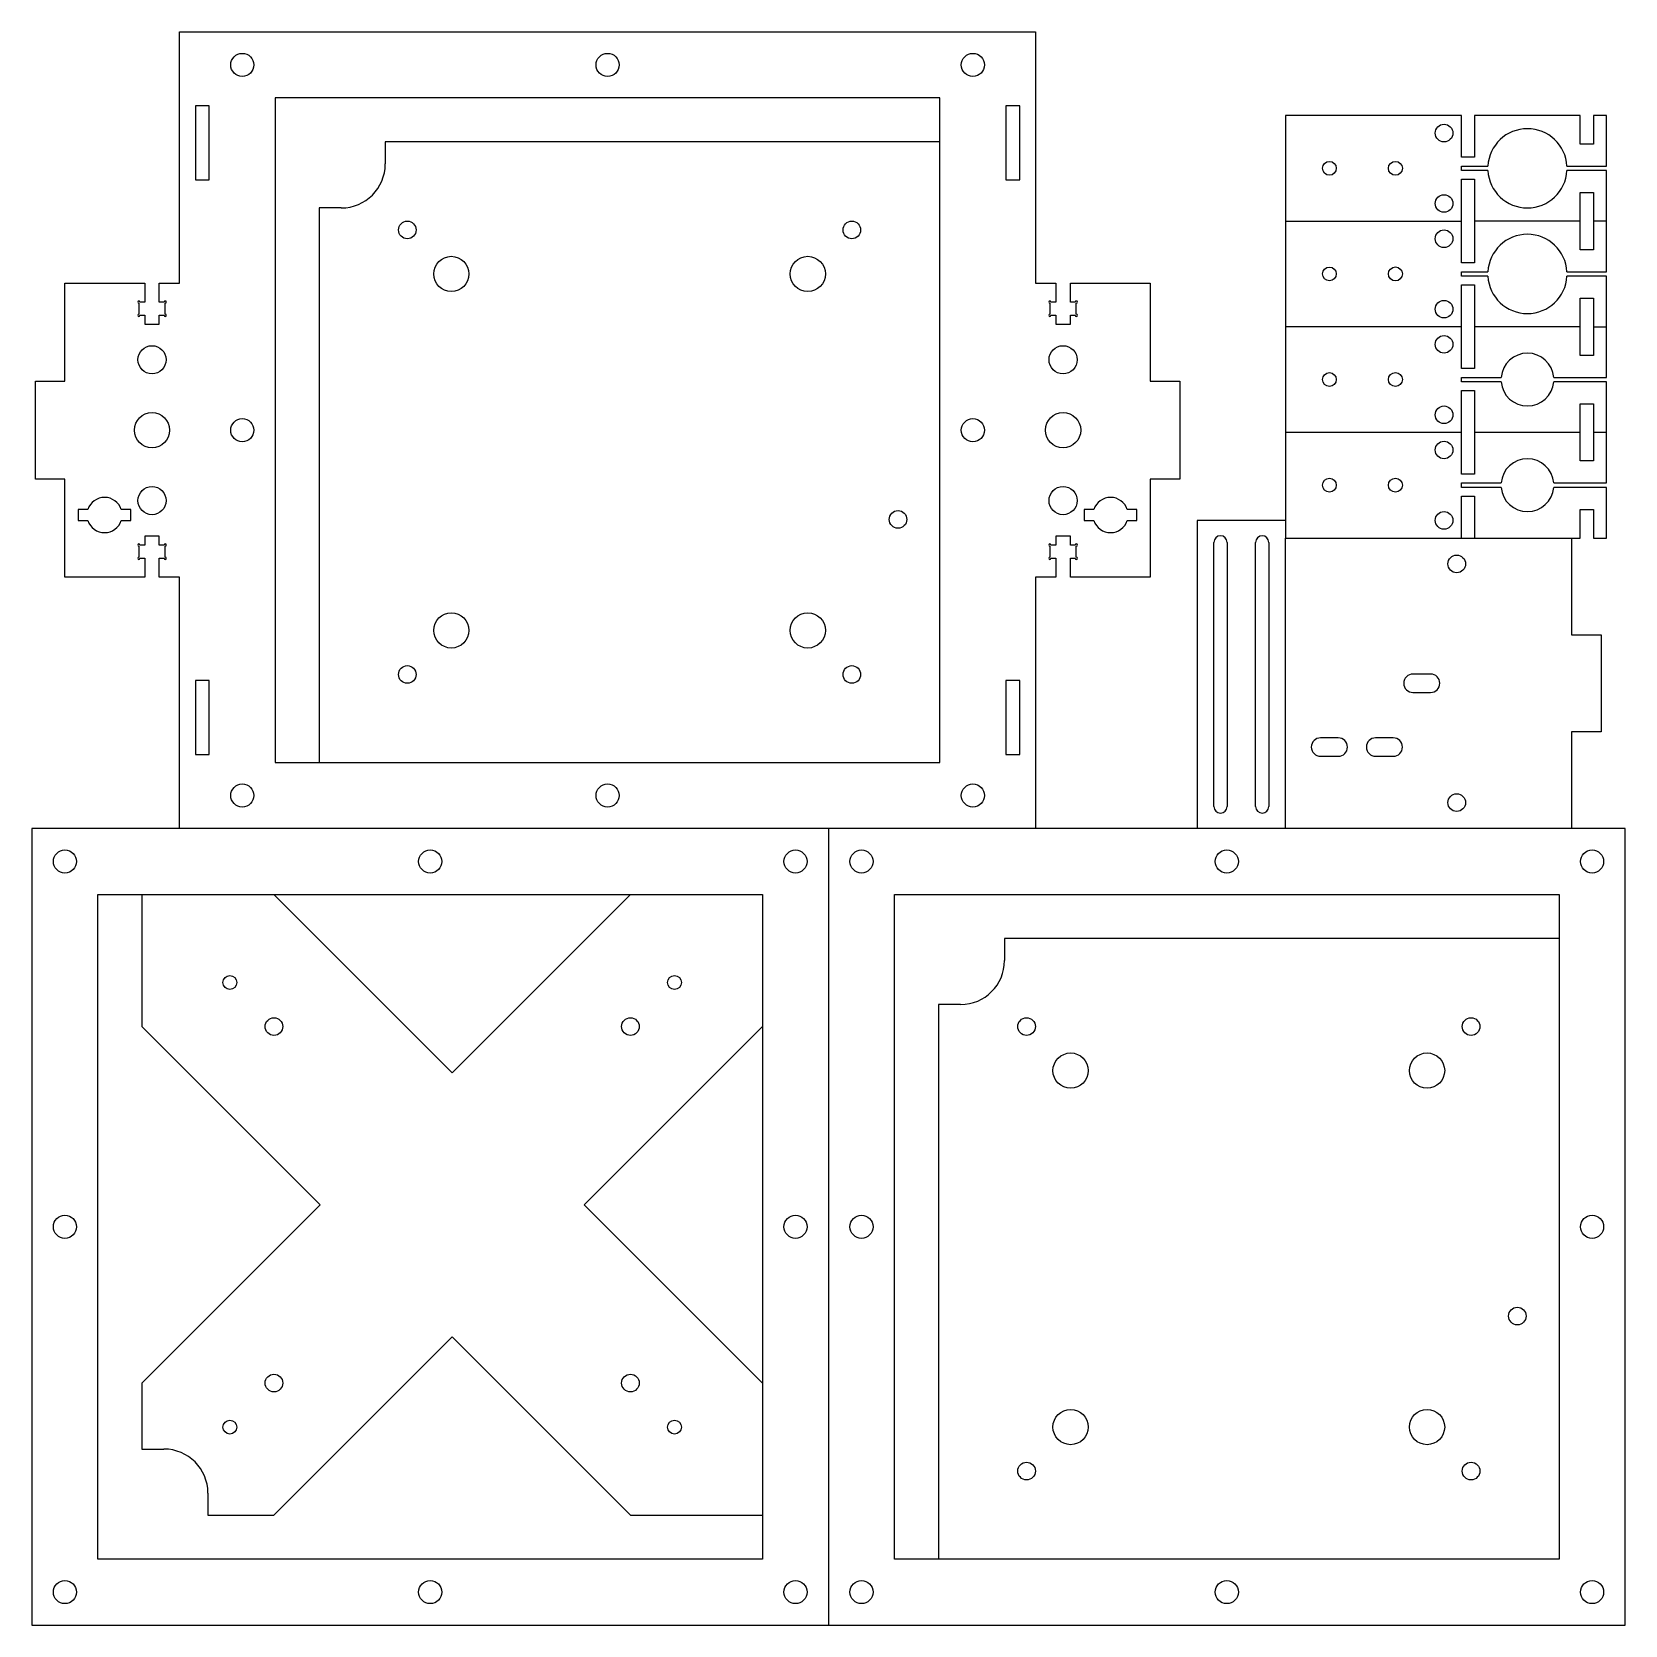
# Model space of a CAD drawing. Header units: millimetres. Extents: x -192 to 170, y -170 to 192.
import ezdxf

# ---------------------------------------------------------------- set-up
doc = ezdxf.new("R2010")
doc.units = ezdxf.units.MM
doc.layers.get('0').update_dxf_attribs({"lineweight": 25, "true_color": 0xffffff})

msp = doc.modelspace()

# ---------------------------------------------------------------- linework, layer by layer
for p, q in [((-158.42, 134.88), (-158.42, 192)), ((-158.42, 192), (36.02, 192)), ((36.02, 192), (36.02, 134.88)), ((-151.7, 175.2), (-154.85, 175.2)), ((-154.85, 175.2), (-154.85, 158.4)), ((-151.7, 158.4), (-151.7, 175.2)), ((14.3, 177), (-136.7, 177)), ((-136.7, 177), (-136.7, 26)), ((14.3, 26), (14.3, 177)), ((32.45, 175.2), (29.3, 175.2)), ((29.3, 175.2), (29.3, 158.4)), ((32.45, 158.4), (32.45, 175.2)), ((132.8, 173), (92.8, 173)), ((92.8, 173), (92.8, 149)), ((132.8, 163.5), (132.8, 173)), ((159.8, 173), (135.8, 173)), ((135.8, 173), (135.8, 163.5)), ((159.8, 166.5), (159.8, 173)), ((165.8, 173), (162.8, 173)), ((162.8, 173), (162.8, 166.5)), ((165.8, 161.5), (165.8, 173)), ((-111.7, 167), (-111.7, 162)), ((14.3, 167), (-111.7, 167)), ((135.8, 163.5), (132.8, 163.5)), ((162.8, 166.5), (159.8, 166.5)), ((132.8, 160.5), (132.8, 161.5)), ((132.8, 161.5), (138.81, 161.5)), ((138.81, 160.5), (132.8, 160.5)), ((156.78, 161.5), (165.8, 161.5)), ((165.8, 160.5), (156.78, 160.5)), ((165.8, 149), (165.8, 160.5)), ((-154.85, 158.4), (-151.7, 158.4)), ((29.3, 158.4), (32.45, 158.4)), ((132.8, 149), (132.8, 158.5)), ((132.8, 158.5), (135.8, 158.5)), ((135.8, 158.5), (135.8, 149)), ((159.8, 149), (159.8, 155.5)), ((159.8, 155.5), (162.8, 155.5)), ((162.8, 155.5), (162.8, 149)), ((-121.7, 152), (-126.7, 152)), ((-126.7, 152), (-126.7, 26)), ((92.8, 149), (92.8, 125)), ((92.8, 149), (132.8, 149)), ((132.8, 139.5), (132.8, 149)), ((159.8, 149), (135.8, 149)), ((135.8, 149), (135.8, 139.5)), ((159.8, 142.5), (159.8, 149)), ((165.8, 149), (162.8, 149)), ((162.8, 149), (162.8, 142.5)), ((165.8, 137.5), (165.8, 149)), ((162.8, 142.5), (159.8, 142.5)), ((135.8, 139.5), (132.8, 139.5)), ((-184.48, 112.63), (-184.48, 134.88)), ((-184.48, 134.88), (-166.35, 134.88)), ((-166.35, 134.88), (-166.35, 130.6)), ((-163.05, 130.6), (-163.05, 134.88)), ((-163.05, 134.88), (-158.42, 134.88)), ((36.02, 134.88), (40.65, 134.88)), ((40.65, 134.88), (40.65, 130.6)), ((43.95, 130.6), (43.95, 134.88)), ((43.95, 134.88), (62.08, 134.88)), ((62.08, 134.88), (62.08, 112.63)), ((132.8, 136.5), (132.8, 137.5)), ((132.8, 137.5), (138.81, 137.5)), ((138.81, 136.5), (132.8, 136.5)), ((132.8, 125), (132.8, 134.5)), ((132.8, 134.5), (135.8, 134.5)), ((135.8, 134.5), (135.8, 125)), ((156.78, 137.5), (165.8, 137.5)), ((165.8, 136.5), (156.78, 136.5)), ((165.8, 125), (165.8, 136.5)), ((-167.7, 130.35), (-167.7, 127.85)), ((-166.35, 130.6), (-167.45, 130.6)), ((-161.95, 130.6), (-163.05, 130.6)), ((-161.7, 127.85), (-161.7, 130.35)), ((39.3, 130.35), (39.3, 127.85)), ((40.65, 130.6), (39.55, 130.6)), ((45.05, 130.6), (43.95, 130.6)), ((45.3, 127.85), (45.3, 130.35)), ((159.8, 125), (159.8, 131.5)), ((159.8, 131.5), (162.8, 131.5)), ((162.8, 131.5), (162.8, 125)), ((-167.45, 127.6), (-166.35, 127.6)), ((-166.35, 127.6), (-166.35, 125.6)), ((-163.05, 125.6), (-163.05, 127.6)), ((-163.05, 127.6), (-161.95, 127.6)), ((39.55, 127.6), (40.65, 127.6)), ((40.65, 127.6), (40.65, 125.6)), ((43.95, 125.6), (43.95, 127.6)), ((43.95, 127.6), (45.05, 127.6)), ((-166.35, 125.6), (-163.05, 125.6)), ((40.65, 125.6), (43.95, 125.6)), ((132.8, 125), (92.8, 125)), ((92.8, 125), (92.8, 101)), ((132.8, 115.5), (132.8, 125)), ((159.8, 125), (135.8, 125)), ((135.8, 125), (135.8, 115.5)), ((159.8, 118.5), (159.8, 125)), ((162.8, 125), (162.8, 118.5)), ((162.8, 125), (165.8, 125)), ((165.8, 113.5), (165.8, 125)), ((162.8, 118.5), (159.8, 118.5)), ((-191.2, 90.37), (-191.2, 112.63)), ((-191.2, 112.63), (-184.48, 112.63)), ((62.08, 112.63), (68.8, 112.63)), ((68.8, 112.63), (68.8, 90.37)), ((135.8, 115.5), (132.8, 115.5)), ((132.8, 112.5), (132.8, 113.5)), ((132.8, 113.5), (141.82, 113.5)), ((141.82, 112.5), (132.8, 112.5)), ((153.78, 113.5), (165.8, 113.5)), ((165.8, 112.5), (153.78, 112.5)), ((165.8, 101), (165.8, 112.5)), ((132.8, 101), (132.8, 110.5)), ((132.8, 110.5), (135.8, 110.5)), ((135.8, 110.5), (135.8, 101)), ((159.8, 101), (159.8, 107.5)), ((159.8, 107.5), (162.8, 107.5)), ((162.8, 107.5), (162.8, 101)), ((132.8, 101), (92.8, 101)), ((92.8, 101), (92.8, 77)), ((132.8, 91.5), (132.8, 101)), ((159.8, 101), (135.8, 101)), ((135.8, 101), (135.8, 91.5)), ((159.8, 94.5), (159.8, 101)), ((165.8, 101), (162.8, 101)), ((162.8, 101), (162.8, 94.5)), ((165.8, 89.5), (165.8, 101)), ((162.8, 94.5), (159.8, 94.5)), ((135.8, 91.5), (132.8, 91.5)), ((-184.48, 90.37), (-191.2, 90.37)), ((-184.48, 68.12), (-184.48, 90.37)), ((68.8, 90.37), (62.08, 90.37)), ((62.08, 90.37), (62.08, 68.12)), ((132.8, 88.5), (132.8, 89.5)), ((132.8, 89.5), (141.82, 89.5)), ((141.82, 88.5), (132.8, 88.5)), ((153.78, 89.5), (165.8, 89.5)), ((165.8, 88.5), (153.78, 88.5)), ((165.8, 77), (165.8, 88.5)), ((-179.28, 83.47), (-181.48, 83.47)), ((-181.48, 83.47), (-181.48, 80.97)), ((-169.48, 83.47), (-171.68, 83.47)), ((-169.48, 80.97), (-169.48, 83.47)), ((49.28, 83.47), (47.08, 83.47)), ((47.08, 83.47), (47.08, 80.97)), ((59.08, 83.47), (56.88, 83.47)), ((59.08, 80.97), (59.08, 83.47)), ((132.8, 77), (132.8, 86.5)), ((132.8, 86.5), (135.8, 86.5)), ((135.8, 86.5), (135.8, 77)), ((159.8, 77), (159.8, 83.5)), ((159.8, 83.5), (162.8, 83.5)), ((162.8, 83.5), (162.8, 77)), ((-181.48, 80.97), (-179.28, 80.97)), ((-171.68, 80.97), (-169.48, 80.97)), ((47.08, 80.97), (49.28, 80.97)), ((56.88, 80.97), (59.08, 80.97)), ((92.8, 81), (72.8, 81)), ((72.8, 81), (72.8, 11)), ((-163.05, 77.4), (-166.35, 77.4)), ((-166.35, 77.4), (-166.35, 75.4)), ((-163.05, 75.4), (-163.05, 77.4)), ((43.95, 77.4), (40.65, 77.4)), ((40.65, 77.4), (40.65, 75.4)), ((43.95, 75.4), (43.95, 77.4)), ((92.8, 11), (92.8, 77)), ((92.8, 77), (157.8, 77)), ((157.8, 77), (157.8, 55)), ((157.8, 77), (159.8, 77)), ((162.8, 77), (165.8, 77)), ((-167.7, 75.15), (-167.7, 72.65)), ((-166.35, 75.4), (-167.45, 75.4)), ((-161.95, 75.4), (-163.05, 75.4)), ((-161.7, 72.65), (-161.7, 75.15)), ((39.3, 75.15), (39.3, 72.65)), ((40.65, 75.4), (39.55, 75.4)), ((45.05, 75.4), (43.95, 75.4)), ((45.3, 72.65), (45.3, 75.15)), ((76.55, 16), (76.55, 76)), ((79.55, 76), (79.55, 16)), ((86.05, 16), (86.05, 76)), ((89.05, 76), (89.05, 16)), ((-167.45, 72.4), (-166.35, 72.4)), ((-166.35, 72.4), (-166.35, 68.12)), ((-163.05, 68.12), (-163.05, 72.4)), ((-163.05, 72.4), (-161.95, 72.4)), ((39.55, 72.4), (40.65, 72.4)), ((40.65, 72.4), (40.65, 68.12)), ((43.95, 68.12), (43.95, 72.4)), ((43.95, 72.4), (45.05, 72.4)), ((-166.35, 68.12), (-184.48, 68.12)), ((-158.42, 68.12), (-163.05, 68.12)), ((-158.42, 11), (-158.42, 68.12)), ((40.65, 68.12), (36.02, 68.12)), ((36.02, 68.12), (36.02, 11)), ((62.08, 68.12), (43.95, 68.12)), ((157.8, 55), (164.52, 55)), ((164.52, 55), (164.52, 33)), ((-151.7, 44.6), (-154.85, 44.6)), ((-154.85, 44.6), (-154.85, 27.8)), ((-151.7, 27.8), (-151.7, 44.6)), ((32.45, 44.6), (29.3, 44.6)), ((29.3, 44.6), (29.3, 27.8)), ((32.45, 27.8), (32.45, 44.6)), ((125.8, 46.1), (121.8, 46.1)), ((121.8, 41.9), (125.8, 41.9)), ((157.8, 33), (157.8, 11)), ((164.52, 33), (157.8, 33)), ((104.8, 31.6), (100.8, 31.6)), ((117.3, 31.6), (113.3, 31.6)), ((-154.85, 27.8), (-151.7, 27.8)), ((-136.7, 26), (14.3, 26)), ((29.3, 27.8), (32.45, 27.8)), ((100.8, 27.4), (104.8, 27.4)), ((113.3, 27.4), (117.3, 27.4)), ((-11, 11), (-192, 11)), ((-192, 11), (-192, -170)), ((170, 11), (-11, 11)), ((-11, 11), (-11, -170)), ((170, -170), (170, 11)), ((-177, -155), (-177, -4)), ((-177, -4), (-26, -4)), ((-167, -4), (-167, -34)), ((-96.5, -44.5), (-137, -4)), ((-56, -4), (-96.5, -44.5)), ((-26, -4), (-26, -155)), ((4, -155), (4, -4)), ((4, -4), (155, -4)), ((155, -4), (155, -155)), ((29, -14), (29, -19)), ((155, -14), (29, -14)), ((19, -29), (14, -29)), ((14, -29), (14, -155)), ((-167, -34), (-126.5, -74.5)), ((-66.5, -74.5), (-26, -34)), ((-126.5, -74.5), (-167, -115)), ((-26, -115), (-66.5, -74.5)), ((-137, -145), (-96.5, -104.5)), ((-96.5, -104.5), (-56, -145)), ((-167, -115), (-167, -130)), ((-167, -130), (-162, -130)), ((-152, -140), (-152, -145)), ((-152, -145), (-137, -145)), ((-56, -145), (-26, -145)), ((-26, -155), (-177, -155)), ((155, -155), (4, -155)), ((-192, -170), (-11, -170)), ((-11, -170), (170, -170))]:
    msp.add_line(p, q)
for centre, radius in [((-144.2, 184.5), 2.62), ((-61.2, 184.5), 2.62), ((21.8, 184.5), 2.62), ((128.86, 169), 2), ((102.8, 161), 1.57), ((117.8, 161), 1.58), ((128.86, 153), 2), ((-106.7, 147), 2), ((-5.7, 147), 2), ((128.86, 145), 2), ((-96.7, 137), 4), ((-15.7, 137), 4), ((102.8, 137), 1.57), ((117.8, 137), 1.58), ((128.86, 129), 2), ((-164.7, 117.5), 3.2), ((42.3, 117.5), 3.2), ((128.86, 121), 2), ((102.8, 113), 1.57), ((117.8, 113), 1.58), ((-164.7, 101.5), 4), ((42.3, 101.5), 4), ((128.86, 105), 2), ((-144.2, 101.5), 2.62), ((21.8, 101.5), 2.62), ((128.86, 97), 2), ((102.8, 89), 1.57), ((117.8, 89), 1.58), ((-164.7, 85.5), 3.2), ((42.3, 85.5), 3.2), ((4.8, 81.22), 2), ((128.86, 81), 2), ((131.74, 71.12), 2), ((-96.7, 56), 4), ((-15.7, 56), 4), ((-106.7, 46), 2), ((-5.7, 46), 2), ((-144.2, 18.5), 2.62), ((-61.2, 18.5), 2.62), ((21.8, 18.5), 2.62), ((131.74, 16.88), 2), ((-184.5, 3.5), 2.62), ((-101.5, 3.5), 2.62), ((-18.5, 3.5), 2.62), ((-3.5, 3.5), 2.62), ((79.5, 3.5), 2.62), ((162.5, 3.5), 2.62), ((-147, -24), 1.58), ((-46, -24), 1.58), ((-137, -34), 2), ((-56, -34), 2), ((34, -34), 2), ((135, -34), 2), ((44, -44), 4), ((125, -44), 4), ((-184.5, -79.5), 2.62), ((-18.5, -79.5), 2.62), ((-3.5, -79.5), 2.62), ((162.5, -79.5), 2.62), ((145.5, -99.78), 2), ((-137, -115), 2), ((-56, -115), 2), ((44, -125), 4), ((125, -125), 4), ((-147, -125), 1.58), ((-46, -125), 1.58), ((34, -135), 2), ((135, -135), 2), ((-184.5, -162.5), 2.62), ((-101.5, -162.5), 2.62), ((-18.5, -162.5), 2.62), ((-3.5, -162.5), 2.62), ((79.5, -162.5), 2.62), ((162.5, -162.5), 2.62)]:
    msp.add_circle(centre, radius)
for centre, radius, start, end in [((147.8, 161), 9, 3.1847, 176.8153), ((-121.7, 162), 10, 270, 0), ((147.8, 161), 9, 183.1847, 356.8153), ((147.8, 137), 9, 3.1847, 176.8153), ((147.8, 137), 9, 183.1847, 356.8153), ((-167.7, 130.6), 0.25, 0, 270), ((-161.7, 130.6), 0.25, 270, 180), ((39.3, 130.6), 0.25, 0, 270), ((45.3, 130.6), 0.25, 270, 180), ((-167.7, 127.6), 0.25, 90, 360), ((-161.7, 127.6), 0.25, 180, 90), ((39.3, 127.6), 0.25, 90, 360), ((45.3, 127.6), 0.25, 180, 90), ((147.8, 113), 6, 4.7802, 175.2198), ((147.8, 113), 6, 184.7802, 355.2198), ((147.8, 89), 6, 4.7802, 175.2198), ((147.8, 89), 6, 184.7802, 355.2198), ((-175.48, 82.22), 4, 18.21, 161.79), ((53.08, 82.22), 4, 18.21, 161.79), ((-175.48, 82.22), 4, 198.21, 341.79), ((53.08, 82.22), 4, 198.21, 341.79), ((78.05, 76), 1.5, 360, 180), ((87.55, 76), 1.5, 0, 180), ((-167.7, 75.4), 0.25, 360, 270), ((-167.7, 72.4), 0.25, 90, 0), ((-161.7, 75.4), 0.25, 270, 180), ((-161.7, 72.4), 0.25, 180, 90), ((39.3, 75.4), 0.25, 0, 270), ((39.3, 72.4), 0.25, 90, 0), ((45.3, 75.4), 0.25, 270, 180), ((45.3, 72.4), 0.25, 180, 90), ((121.8, 44), 2.1, 90, 270), ((125.8, 44), 2.1, 270, 90), ((100.8, 29.5), 2.1, 90, 270), ((104.8, 29.5), 2.1, 270, 90), ((113.3, 29.5), 2.1, 90, 270), ((117.3, 29.5), 2.1, 270, 90), ((78.05, 16), 1.5, 180, 0), ((87.55, 16), 1.5, 180, 360), ((19, -19), 10, 270, 0), ((-162, -140), 10, 0, 90)]:
    msp.add_arc(centre, radius, start, end)

doc.saveas('drawing.dxf')
